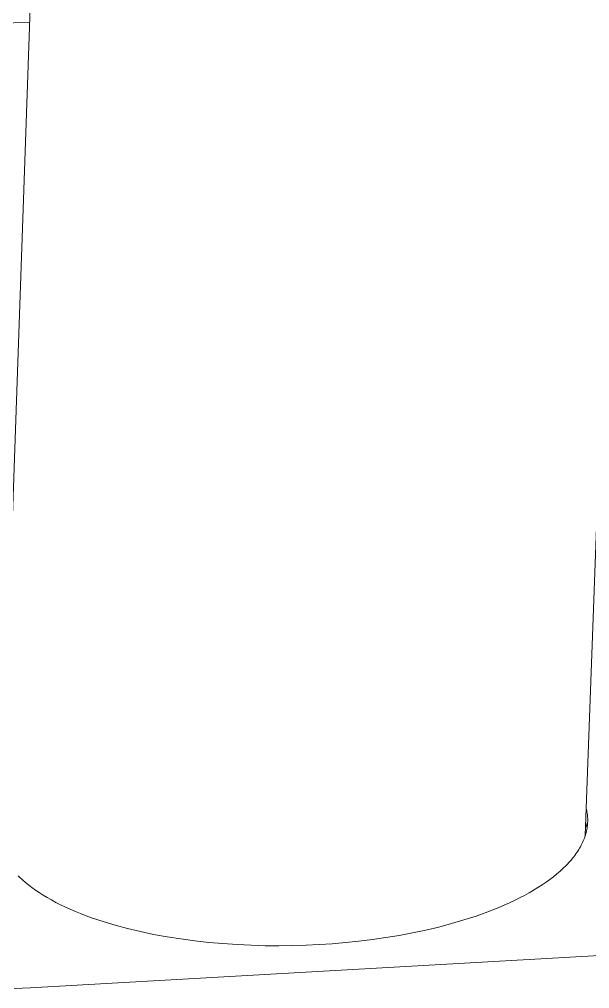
# Model space of a CAD drawing. Header units: inches. Extents: x 214 to 477, y -11 to 187.
# Drawn here: x 442.23 to 445.47, y 91.44 to 96.95 of the extents above; entities that cross this region are included whole.
import ezdxf

# ---------------------------------------------------------------- set-up
doc = ezdxf.new("R2010")
doc.units = ezdxf.units.IN
doc.layers.add('ZANO_R', color=7, linetype='Continuous', lineweight=0)

msp = doc.modelspace()

# ---------------------------------------------------------------- linework, layer by layer
at = {"layer": 'ZANO_R'}
for p, q in [((448.07483, 164.55259), (445.44707, 92.30785)), ((442.12359, 92.21966), (442.48509, 102.73026)), ((442.28578, 96.93553), (432.41499, 96.50395)), ((445.45269, 92.46224), (445.45367, 92.45811)), ((445.45367, 92.45811), (445.45529, 92.45064)), ((445.45529, 92.45064), (445.45671, 92.44312)), ((445.45671, 92.44312), (445.45793, 92.43556)), ((445.45793, 92.43556), (445.45895, 92.42796)), ((445.45895, 92.42796), (445.45975, 92.42032)), ((445.45975, 92.42032), (445.46035, 92.41263)), ((445.46035, 92.41263), (445.46073, 92.40491)), ((445.46073, 92.40491), (445.46089, 92.39715)), ((445.45714, 92.34967), (445.44964, 92.37839)), ((445.45717, 92.34985), (445.45574, 92.34185)), ((445.45836, 92.35781), (445.45717, 92.34985)), ((445.45932, 92.36574), (445.45836, 92.35781)), ((445.46005, 92.37365), (445.45932, 92.36574)), ((445.46056, 92.38152), (445.46005, 92.37365)), ((445.46084, 92.38935), (445.46056, 92.38152)), ((445.46089, 92.39715), (445.46084, 92.38935)), ((445.4421, 92.29338), (445.43897, 92.28523)), ((445.44499, 92.30151), (445.4421, 92.29338)), ((445.44763, 92.30962), (445.44499, 92.30151)), ((445.45002, 92.31772), (445.44763, 92.30962)), ((445.45217, 92.32579), (445.45002, 92.31772)), ((445.45407, 92.33383), (445.45217, 92.32579)), ((445.45574, 92.34185), (445.45407, 92.33383)), ((445.41948, 92.24427), (445.41481, 92.23605)), ((445.42389, 92.25248), (445.41948, 92.24427)), ((445.42804, 92.26069), (445.42389, 92.25248)), ((445.43194, 92.26888), (445.42804, 92.26069)), ((445.43558, 92.27706), (445.43194, 92.26888)), ((445.43897, 92.28523), (445.43558, 92.27706)), ((445.38129, 92.18671), (445.37478, 92.1785)), ((445.38754, 92.19493), (445.38129, 92.18671)), ((445.39352, 92.20315), (445.38754, 92.19493)), ((445.39923, 92.21138), (445.39352, 92.20315)), ((445.40469, 92.2196), (445.39923, 92.21138)), ((445.40988, 92.22783), (445.40469, 92.2196)), ((445.41481, 92.23605), (445.40988, 92.22783)), ((445.33825, 92.13763), (445.32179, 92.1214)), ((445.34609, 92.14577), (445.33825, 92.13763)), ((445.35366, 92.15393), (445.34609, 92.14577)), ((445.36097, 92.16211), (445.35366, 92.15393)), ((445.36801, 92.1703), (445.36097, 92.16211)), ((445.37478, 92.1785), (445.36801, 92.1703)), ((442.22886, 92.07144), (442.22116, 92.07898)), ((445.26608, 92.07337), (445.24543, 92.05763)), ((445.28569, 92.08925), (445.26608, 92.07337)), ((445.30426, 92.10527), (445.28569, 92.08925)), ((445.32179, 92.1214), (445.30426, 92.10527)), ((442.24503, 92.05643), (442.22886, 92.07144)), ((442.26223, 92.04152), (442.24503, 92.05643)), ((442.28045, 92.02673), (442.26223, 92.04152)), ((442.2997, 92.01206), (442.28045, 92.02673)), ((445.20111, 92.02665), (445.17746, 92.01145)), ((445.22377, 92.04205), (445.20111, 92.02665)), ((445.24543, 92.05763), (445.22377, 92.04205)), ((442.31996, 91.99754), (442.2997, 92.01206)), ((442.34124, 91.98318), (442.31996, 91.99754)), ((442.36353, 91.96901), (442.34124, 91.98318)), ((442.38682, 91.95503), (442.36353, 91.96901)), ((445.1008, 91.96719), (445.07342, 91.95294)), ((445.12728, 91.98171), (445.1008, 91.96719)), ((445.15284, 91.99647), (445.12728, 91.98171)), ((445.17746, 92.01145), (445.15284, 91.99647)), ((442.4111, 91.94126), (442.38682, 91.95503)), ((442.43635, 91.92772), (442.4111, 91.94126)), ((442.46256, 91.91442), (442.43635, 91.92772)), ((442.4897, 91.90138), (442.46256, 91.91442)), ((444.98619, 91.91188), (444.95551, 91.89881)), ((445.01608, 91.92527), (444.98619, 91.91188)), ((445.04517, 91.93896), (445.01608, 91.92527)), ((445.07342, 91.95294), (445.04517, 91.93896)), ((442.51777, 91.88861), (442.4897, 91.90138)), ((442.54673, 91.87614), (442.51777, 91.88861)), ((442.57657, 91.86396), (442.54673, 91.87614)), ((442.60726, 91.85211), (442.57657, 91.86396)), ((442.63876, 91.84058), (442.60726, 91.85211)), ((444.89195, 91.87364), (444.8257, 91.84988)), ((444.95551, 91.89881), (444.89195, 91.87364)), ((442.70411, 91.81856), (442.63876, 91.84058)), ((442.77236, 91.798), (442.70411, 91.81856)), ((442.84323, 91.77898), (442.77236, 91.798)), ((444.68632, 91.8068), (444.61383, 91.78761)), ((444.75705, 91.82757), (444.68632, 91.8068)), ((444.8257, 91.84988), (444.75705, 91.82757)), ((442.91642, 91.76157), (442.84323, 91.77898)), ((442.99162, 91.74582), (442.91642, 91.76157)), ((443.0685, 91.73177), (442.99162, 91.74582)), ((444.46484, 91.75409), (444.38899, 91.73978)), ((444.53989, 91.77003), (444.46484, 91.75409)), ((444.61383, 91.78761), (444.53989, 91.77003)), ((443.14672, 91.71944), (443.0685, 91.73177)), ((443.22596, 91.70886), (443.14672, 91.71944)), ((443.30589, 91.7), (443.22596, 91.70886)), ((443.38617, 91.69287), (443.30589, 91.7)), ((443.46649, 91.68743), (443.38617, 91.69287)), ((443.54655, 91.68364), (443.46649, 91.68743)), ((443.93367, 91.68746), (443.85878, 91.68389)), ((444.00825, 91.69238), (443.93367, 91.68746)), ((444.08368, 91.69875), (444.00825, 91.69238)), ((444.15973, 91.70664), (444.08368, 91.69875)), ((444.23615, 91.71608), (444.15973, 91.70664)), ((444.31266, 91.72712), (444.23615, 91.71608)), ((444.38899, 91.73978), (444.31266, 91.72712)), ((442.28971, 91.44155), (445.64434, 91.63204)), ((443.62606, 91.68146), (443.54655, 91.68364)), ((443.70476, 91.68082), (443.62606, 91.68146)), ((443.78241, 91.68165), (443.70476, 91.68082)), ((443.85878, 91.68389), (443.78241, 91.68165)), ((442.19808, 91.43718), (442.28971, 91.44155))]:
    msp.add_line(p, q, dxfattribs=at)

doc.saveas('drawing.dxf')
